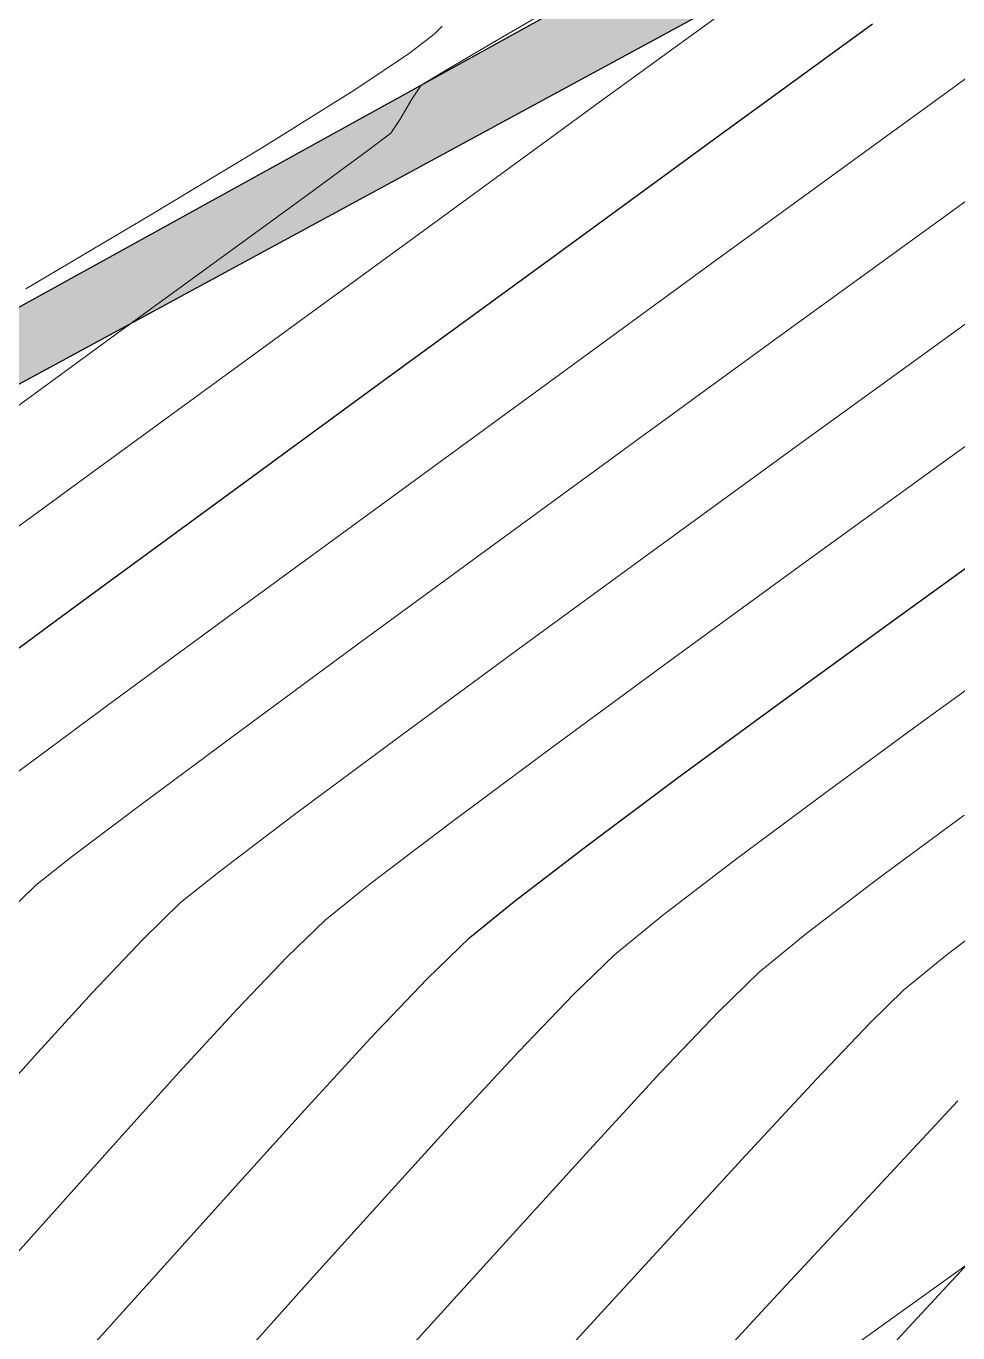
# Model space of a CAD drawing. Header units: millimetres. Extents: x 736950 to 740938, y 8500595 to 8502163.
# Drawn here: x 737806.74 to 737817.63, y 8501270.96 to 8501286.22 of the extents above; entities that cross this region are included whole.
import ezdxf

# ---------------------------------------------------------------- set-up
doc = ezdxf.new("R2010")
doc.units = ezdxf.units.MM
for name, color, linetype, lineweight in [('camino', 22, 'Continuous', 5), ('CONT-MJR', 80, 'Continuous', 30), ('CONT-MNR', 96, 'Continuous', 15), ('MURO PIEDRA', 252, 'Continuous', 30), ('pista', 251, 'Continuous', 5)]:
    doc.layers.add(name, color=color, linetype=linetype, lineweight=lineweight)

msp = doc.modelspace()

# ---------------------------------------------------------------- hatches: boundary and pattern name
at = {"layer": 'pista'}
h = msp.add_hatch(dxfattribs=at)
h.set_pattern_fill('HONEY', color=256, scale=3, angle=9.94991650582834, style=0)
h.set_pattern_definition([(9.94991650582834, (1479841.21072825, -18.49207214638591), (0.4979252195647159, 0.4170677100899267), [0.375, -0.75]), (129.9499165058283, (1479841.21072825, -18.49207214638591), (-0.6101538418184378, 0.222682034283025), [0.3749999999999999, -0.7499999999999998]), (69.94991650582834, (1479841.21072825, -18.49207214638591), (-0.112228622253722, 0.6397497443729518), [-0.75, 0.375])])
h.paths.add_polyline_path([(737744.7999806425, 8501250.923935566), (737743.4751223363, 8501250.754223157), (737756.465848178, 8501242.026572531), (737763.5739612179, 8501242.006896213), (737770.002546867, 8501243.455222024), (737769.8468594846, 8501244.342704736), (737763.4750639071, 8501242.907173423), (737756.7405500773, 8501242.925815564)])
h.paths.add_polyline_path([(737794.2809870465, 8501256.017245878), (737809.7820272583, 8501263.709828075), (737823.391616501, 8501273.483615467), (737837.0791595323, 8501280.557800073), (737851.5530432165, 8501285.77819753), (737870.8510758049, 8501293.050216693, -0.9976846880626209), (737871.0089264096, 8501292.63424804), (737865.2748787645, 8501289.581801567, 0.7845063948290762), (737866.1540430214, 8501286.121818589), (737883.2588851704, 8501291.348365877), (737897.4188924351, 8501296.516943583), (737903.2981396064, 8501301.44146652, -0.5512150924587264), (737904.1219025984, 8501301.177325813), (737906.855912117, 8501297.98174819, 0.5618964424650519), (737910.2738656431, 8501298.536066804), (737914.22079628, 8501308.558674501), (737925.6412323939, 8501300.72656757, 0.340189525830376), (737928.7023693406, 8501300.894137181), (737936.9171069289, 8501306.117412793, -0.358727273887905), (737938.1716059428, 8501305.962964654), (737943.1732157968, 8501301.051021611, 0.3417074120720416), (737946.0555081918, 8501300.709858142), (737955.8779356404, 8501307.072689936), (737971.8320576148, 8501314.464803053), (737988.5677626224, 8501323.411181662), (738023.1375471824, 8501336.282937778), (738044.4246208373, 8501357.728329657), (738061.4456776979, 8501362.208386911), (738078.9085143938, 8501363.070318012), (738112.0997810266, 8501372.051506756), (738118.6561313582, 8501373.365123207), (738128.3493353954, 8501376.976906104), (738155.2251721952, 8501366.826195797), (738176.6167526407, 8501363.543890122), (738193.8053773039, 8501353.328603027), (738204.7313956148, 8501340.877429372), (738207.705198212, 8501335.751671141), (738214.35685511, 8501331.742925933), (738229.9282901662, 8501313.374534177), (738233.5603594936, 8501308.186787868), (738234.53883727, 8501308.358438132), (738230.6417003467, 8501313.924784988), (738214.9478837823, 8501332.43754055), (738208.3676942562, 8501336.403214611), (738205.4657963786, 8501341.405035153), (738194.387784551, 8501354.029418997), (738176.9261677533, 8501364.406946706), (738155.4549153853, 8501367.70147717), (738128.3514754312, 8501377.93815071), (738118.4090486554, 8501374.233504975), (738111.8936108743, 8501372.928085677), (738078.7671659255, 8501363.964436961), (738061.3074614278, 8501363.102660457), (738043.958527311, 8501358.536303693), (738022.6381405202, 8501337.057350922), (737988.196920163, 8501324.233464561), (737971.4304040315, 8501315.270615296), (737955.4419368334, 8501307.862588815), (737945.5806043665, 8501301.47455489, -0.3391433520832071), (737943.8038299843, 8501301.693147572), (737938.8116631231, 8501306.59581691, 0.3560082385246841), (737936.4342009705, 8501306.876887502), (737928.158540546, 8501301.61487459, -0.3502196171718997), (737926.1502499409, 8501301.468794718), (737914.5128481541, 8501309.44969617, 0.4302069892023044), (737913.4330382891, 8501309.014522241), (737909.4507249827, 8501298.90206584, -0.5704007069138802), (737907.5397775185, 8501298.566836312), (737904.9064502402, 8501301.644734057, 0.4931454261128044), (737902.7202336333, 8501302.131411942), (737896.9620044216, 8501297.308254998), (737882.9728831241, 8501292.20205278), (737866.0373022418, 8501287.027224885, -0.7384715771871906), (737865.6977918843, 8501288.787355538), (737871.5108758068, 8501291.881875956, 0.9119586051647783), (737870.5337161538, 8501293.892406015), (737851.2416702455, 8501286.62264278), (737836.7183275839, 8501281.384406622), (737822.9200107896, 8501274.252970394), (737809.3164408724, 8501264.483505804), (737793.8201376351, 8501256.79327439), (737778.9884914039, 8501246.402265295), (737769.846859484, 8501244.34270474), (737770.0025468671, 8501243.455222024), (737779.3594973255, 8501245.563292695)])
h.paths.add_polyline_path([(738260.5182952256, 8501271.251537092), (738234.538837269, 8501308.358438132), (738233.56035949, 8501308.186787868), (738259.6897886079, 8501270.86568047), (738269.3749442189, 8501234.589470252), (738274.5057655985, 8501215.583008338), (738279.7983711922, 8501189.602392923), (738280.7089290785, 8501189.641305126), (738275.382018582, 8501215.790318219), (738270.2441657205, 8501234.822827347)])
h = msp.add_hatch(dxfattribs=at)
h.set_pattern_fill('AR-CONC', color=256, scale=0.1, angle=9.94991650582834, style=0)
h.set_pattern_definition([(59.94991650582833, (1479841.21072825, -18.49207214638591), (0.7173147616177996, 0.06212513786334364), [0.07500000000000001, -0.8250000000000001]), (4.949916505828331, (1479841.21072825, -18.49207214638591), (-0.2666336227691331, 0.7169040729334506), [0.06, -0.66]), (110.4013165058283, (1479841.270504478, -18.48689504899085), (0.4506817424667108, 0.7790288530571421), [0.06374018999999999, -0.7011421119999998]), (56.13411650582835, (1479841.176170796, -18.29508031532168), (1.07978843215245, 0.02137619624183779), [0.1124999999999999, -1.237499999999998]), (106.5855165058283, (1479841.266153166, -18.29329902119935), (0.752289432321798, 1.120964142855684), [0.09561028799999993, -1.051712999999999]), (1.134116505828333, (1479841.176170796, -18.29508031532168), (0.7522885572049924, 1.12096473051034), [0.09000000000000001, -0.9900000000000001]), (30.94991650582834, (1479841.283306076, -18.32704954408109), (0.6574964912282043, -0.293425227292985), [0.07500000000000001, -0.8250000000000001]), (335.9499165058284, (1479841.283306076, -18.32704954408109), (0.1143589702920628, 0.7562849757157031), [0.06, -0.66]), (81.40131650582836, (1479841.338097435, -18.35150168277323), (0.7718558160208798, 0.4628591428967336), [0.06374019000000002, -0.701142112]), (47.44991650582834, (1479841.21072825, -18.49207214638591), (-0.04554285905854174, 0.3299879209740469), [0, -0.652, 0, -0.67, 0, -0.6625000000000001]), (17.44991650582834, (1479841.21072825, -18.49207214638591), (0.1909634295804004, 0.4339344980096552), [0, -0.3819999999999997, 0, -0.6369999999999993, 0, -0.2524999999999997]), (337.4499165058283, (1479840.991082356, -18.53060370869935), (0.5296904964497462, 0.07002209344786473), [0, -0.25, 0, -0.7799999999999999, 0, -1.035]), (327.4499165058284, (1479840.892586439, -18.5478824339807), (0.557117696670718, 0.1993664657265957), [0, -0.325, 0, -0.518, 0, -0.735])])
h.paths.add_polyline_path([(737782.5678553759, 8501269.745840656), (737780.8543125066, 8501271.613858812), (737780.5330372917, 8501271.09555076), (737782.606291577, 8501268.803305427), (737783.1693790738, 8501269.054376086), (737797.8548099722, 8501277.26939229), (737797.5964829637, 8501277.931718605)])
h.paths.add_polyline_path([(737815.5553798168, 8501306.025338823), (737790.9109348458, 8501292.828602556), (737791.1826530054, 8501292.234478343), (737815.0279814235, 8501304.864754947), (737821.8454613093, 8501291.310866907), (737797.5964829631, 8501277.931718607), (737797.8548099734, 8501277.269392287), (737823.0063921954, 8501290.897239685)])

# ---------------------------------------------------------------- linework, layer by layer
at = {"layer": 'camino'}
msp.add_line((737808.7991226568, 8501265.343147717), (737822.3960044481, 8501275.1078092), dxfattribs=at)
at = {"layer": 'CONT-MJR', "extrusion": (0.5886662694351549, -0.8083761644366426, 0), "elevation": -6437909.402110766}
msp.add_lwpolyline([(5600851.55257311, 3640.000000000013), (5600853.8363508, 3640.000000000013)], dxfattribs=at)
at = {"layer": 'CONT-MJR', "extrusion": (-0.5892157158942939, 0.8079757670519425, 0), "elevation": 6434100.120149691}
msp.add_lwpolyline([(-5605224.746492286, 3640), (-5605227.134348483, 3640)], dxfattribs=at)
at = {"layer": 'CONT-MJR'}
for points, elevation in [([(737810.9199750877, 8501282.078054117), (737812.8556160736, 8501283.491619801)], 3640), ([(737809.0548905077, 8501280.713861372), (737810.9199750877, 8501282.078054117)], 3640), ([(737810.7672955435, 8501274.40056267), (737811.4266153219, 8501275.092168298)], 3635), ([(737809.9945313457, 8501273.56015288), (737810.7672955435, 8501274.40056267)], 3635), ([(737809.1540746165, 8501272.629974773), (737809.9945313457, 8501273.56015288)], 3635)]:
    msp.add_lwpolyline(points, dxfattribs=dict(at, elevation=elevation))
at = {"layer": 'CONT-MJR', "extrusion": (0.5911272000914994, -0.8065783491465565, 0), "elevation": -6420809.962998185}
msp.add_lwpolyline([(5620436.94549107, 3640.000000000003), (5620439.075055702, 3640.000000000003)], dxfattribs=at)
at = {"layer": 'CONT-MJR', "extrusion": (0.5854298627313375, -0.8107230574137925, 0), "elevation": -6460243.096411476}
msp.add_lwpolyline([(5575067.95802705, 3635), (5575069.602473378, 3635)], dxfattribs=at)
at = {"layer": 'CONT-MJR', "extrusion": (0.5921986614500259, -0.8057919988289767, 0), "elevation": -6413334.447147021}
msp.add_lwpolyline([(5628963.709597285, 3640.000000000004), (5628965.562891218, 3640.000000000004)], dxfattribs=at)
at = {"layer": 'CONT-MJR', "extrusion": (0.5880289397932033, -0.8088398889555841, 0), "elevation": -6442316.112362059}
msp.add_lwpolyline([(5595772.367921772, 3635.000000000013), (5595774.004528098, 3635.000000000013)], dxfattribs=at)
at = {"layer": 'CONT-MJR', "extrusion": (0.5916428754347343, -0.8062001661791689, 0), "elevation": -6417208.676246713}
msp.add_lwpolyline([(5624546.27736326, 3635), (5624547.812109017, 3635)], dxfattribs=at)
at = {"layer": 'CONT-MJR', "extrusion": (0.5972498704420062, -0.8020552301786996, 0), "elevation": -6377834.503984762}
msp.add_lwpolyline([(5669153.36533091, 3635.000000000003), (5669154.704228704, 3635.000000000003)], dxfattribs=at)
at = {"layer": 'CONT-MJR', "extrusion": (0.6074211618263113, -0.7943799671225188, 0), "elevation": -6305080.455685853}
msp.add_lwpolyline([(5749958.366981838, 3635.000000000003), (5749959.416134126, 3635.000000000003)], dxfattribs=at)
at = {"layer": 'CONT-MJR', "extrusion": (0.6320847314587524, -0.7748992787819053, 0), "elevation": -6121272.658937668}
msp.add_lwpolyline([(5945256.419377625, 3635.00000000001), (5945257.085243549, 3635.00000000001)], dxfattribs=at)
at = {"layer": 'CONT-MJR', "extrusion": (-0.6952545452393006, 0.718763603227162, 0), "elevation": 5597440.369388415}
msp.add_lwpolyline([(-6440862.147655865, 3635), (-6440862.843466658, 3635)], dxfattribs=at)
at = {"layer": 'CONT-MJR', "extrusion": (0.7442262171613176, -0.6679276440526737, 0), "elevation": -5129138.083464582}
msp.add_lwpolyline([(6819671.809350835, 3635), (6819673.100504728, 3635)], dxfattribs=at)
at = {"layer": 'CONT-MJR', "extrusion": (-0.7336402981631194, 0.6795380143237972, 0), "elevation": 5235644.507809266}
msp.add_lwpolyline([(-6738249.746066876, 3630), (-6738251.070086237, 3630)], dxfattribs=at)
at = {"layer": 'CONT-MJR', "extrusion": (0.7435955181296989, -0.6686297222061136, 0), "elevation": -5135571.975554975}
msp.add_lwpolyline([(6814826.810438496, 3635.000000000003), (6814828.064624647, 3635.000000000003)], dxfattribs=at)
at = {"layer": 'CONT-MJR', "extrusion": (0.7350116974504233, -0.6780544259947334, 0), "elevation": -5222020.279550917}
msp.add_lwpolyline([(6748812.476216991, 3630.000000000003), (6748813.766320908, 3630.000000000003)], dxfattribs=at)
at = {"layer": 'CONT-MNR'}
for points, elevation in [([(737813.4895885475, 8501285.36066819), (737815.4163293627, 8501286.764345592)], 3641), ([(737811.5100596846, 8501286.12132827), (737811.603171764, 8501286.216576485)], 3643), ([(737811.2205497522, 8501285.900219554), (737811.5100596846, 8501286.12132827)], 3643), ([(737816.5952321116, 8501284.785394965), (737818.3010674048, 8501286.023950234)], 3639), ([(737811.3586400093, 8501285.524860775), (737811.6021148191, 8501285.674060728)], 3642), ([(737809.5039223034, 8501284.798478302), (737810.5932923579, 8501285.480181156)], 3643), ([(737811.0036274449, 8501284.965256155), (737811.1126325489, 8501285.129994063)], 3642), ([(737810.736286469, 8501284.764661625), (737811.0036274449, 8501284.965256155)], 3642), ([(737810.0404273266, 8501284.254451152), (737810.736286469, 8501284.764661625)], 3642), ([(737806.7424918633, 8501283.148291655), (737808.1821668139, 8501284.000532508)], 3643), ([(737815.6001761345, 8501282.63271715), (737817.2546831565, 8501283.833922332)], 3638), ([(737806.3274603618, 8501281.549124701), (737807.741442327, 8501282.578382624)], 3642), ([(737812.2144824538, 8501280.165667009), (737813.8947188779, 8501281.391643995)], 3638), ([(737810.6356379288, 8501279.009750322), (737812.2144824538, 8501280.165667009)], 3638), ([(737812.487847339, 8501278.935929272), (737814.0588695126, 8501280.083822012)], 3637), ([(737817.2703816043, 8501278.13528159), (737818.500692358, 8501279.024095956)], 3634), ([(737812.8974301744, 8501277.80289137), (737814.3217498191, 8501278.847945925)], 3636), ([(737816.0846038254, 8501277.268993663), (737817.2703816043, 8501278.13528159)], 3634), ([(737809.8803975394, 8501277.010865536), (737811.0669447192, 8501277.89148411)], 3637), ([(737807.2691664214, 8501276.512003455), (737808.0868088456, 8501277.127954409)], 3638), ([(737808.5473130415, 8501275.982624205), (737809.0124416847, 8501276.354452563)], 3637), ([(737806.4859900285, 8501275.824232409), (737806.8576001645, 8501276.185969353)], 3638), ([(737808.1059562579, 8501275.55299369), (737808.5473130415, 8501275.982624205)], 3637), ([(737809.7919487465, 8501275.349185225), (737810.2370259184, 8501275.77927906)], 3636), ([(737815.1511066877, 8501273.035137177), (737815.972573778, 8501273.9175724)], 3632), ([(737806.3051736269, 8501271.525449019), (737807.0400488521, 8501272.343358854)], 3636), ([(737813.1598122009, 8501270.865627933), (737814.1954348139, 8501271.997028649)], 3632), ([(737809.1529849903, 8501270.560769638), (737810.0283327681, 8501271.534152105)], 3634)]:
    msp.add_lwpolyline(points, dxfattribs=dict(at, elevation=elevation))
at = {"layer": 'CONT-MNR', "extrusion": (0.5025684616157378, -0.8645374146844027, 0), "elevation": -6978878.697595268}
msp.add_lwpolyline([(4910344.482579227, 3642.000000000013), (4910345.433486111, 3642.000000000013)], dxfattribs=at)
at = {"layer": 'CONT-MNR', "extrusion": (-0.5564110236414939, 0.8309071986511039, 0), "elevation": 6653253.35580329}
msp.add_lwpolyline([(-5343261.089503828, 3643.000000000001), (-5343261.844410509, 3643.000000000001)], dxfattribs=at)
at = {"layer": 'CONT-MNR', "extrusion": (0.5041920163890719, -0.8635915762729057, 0), "elevation": -6969639.976222854}
msp.add_lwpolyline([(4923448.250366982, 3642), (4923448.934962301, 3642)], dxfattribs=at)
at = {"layer": 'CONT-MNR', "extrusion": (0.8254585628936315, -0.5644627188270106, 0), "elevation": -4189626.037098048}
msp.add_lwpolyline([(7433925.741272748, 3642.00000000001), (7433925.937579405, 3642.00000000001)], dxfattribs=at)
at = {"layer": 'CONT-MNR', "extrusion": (0.8647700508525914, -0.5021680586700098, 0), "elevation": -3631036.896538488}
msp.add_lwpolyline([(7722161.948273199, 3642.00000000001), (7722162.217505117, 3642.00000000001)], dxfattribs=at)
at = {"layer": 'CONT-MNR', "extrusion": (-0.5890012648361579, 0.8081321117375587, 0), "elevation": 6435588.612419545}
msp.add_lwpolyline([(-5603516.11221748, 3641), (-5603518.60357633, 3641)], dxfattribs=at)
at = {"layer": 'CONT-MNR', "extrusion": (0.5866263774247689, -0.8098576994197763, 0), "elevation": -6452007.104538607}
msp.add_lwpolyline([(5584604.323423523, 3638.000000000003), (5584606.209416238, 3638.000000000003)], dxfattribs=at)
at = {"layer": 'CONT-MNR', "extrusion": (0.5168238838394987, -0.8560917433856351, 0), "elevation": -6896562.150796271}
msp.add_lwpolyline([(5025298.107733175, 3643.000000000007), (5025299.651674581, 3643.000000000007)], dxfattribs=at)
at = {"layer": 'CONT-MNR', "extrusion": (-0.5882787583966899, 0.8086582111246069, 0), "elevation": 6440591.916250714}
msp.add_lwpolyline([(-5597764.424736086, 3639.00000000001), (-5597766.706367273, 3639.00000000001)], dxfattribs=at)
at = {"layer": 'CONT-MNR', "extrusion": (-0.5894930069416602, 0.8077734798610807, 0), "elevation": 6432178.106222967}
msp.add_lwpolyline([(-5607429.726985635, 3642), (-5607431.001854628, 3642)], dxfattribs=at)
at = {"layer": 'CONT-MNR', "extrusion": (0.5892214131989173, -0.8079716122660937, 0), "elevation": -6434061.732859384}
msp.add_lwpolyline([(5605266.739195815, 3641), (5605269.237595956, 3641)], dxfattribs=at)
at = {"layer": 'CONT-MNR', "extrusion": (0.5887973400543683, -0.808280701455194, 0), "elevation": -6437003.410091165}
msp.add_lwpolyline([(5601888.327994308, 3642.000000000003), (5601889.898215687, 3642.000000000003)], dxfattribs=at)
at = {"layer": 'CONT-MNR', "extrusion": (0.5858760347362951, -0.8104006860323327, 0), "elevation": -6457175.645886837}
msp.add_lwpolyline([(5578625.308760611, 3637), (5578627.179397624, 3637)], dxfattribs=at)
at = {"layer": 'CONT-MNR', "extrusion": (0.5889985015786103, -0.8081341257106718, 0), "elevation": -6435605.48046247}
msp.add_lwpolyline([(5603494.138720587, 3639), (5603496.48758312, 3639)], dxfattribs=at)
at = {"layer": 'CONT-MNR', "extrusion": (0.5884013288907526, -0.8085690299285501, 0), "elevation": -6439742.171864574}
msp.add_lwpolyline([(5598738.733238204, 3638), (5598740.842467218, 3638)], dxfattribs=at)
at = {"layer": 'CONT-MNR', "extrusion": (0.5895206509293089, -0.8077533052410768, 0), "elevation": -6431985.062757646}
msp.add_lwpolyline([(5607647.169712231, 3641.00000000001), (5607649.574665219, 3641.00000000001)], dxfattribs=at)
at = {"layer": 'CONT-MNR', "extrusion": (-0.5870329688517456, 0.8095630262562056, 0), "elevation": 6449200.857512374}
msp.add_lwpolyline([(-5587840.693271025, 3637.000000000009), (-5587842.692563943, 3637.000000000009)], dxfattribs=at)
at = {"layer": 'CONT-MNR', "extrusion": (0.5850314820505801, -0.8110105825509937, 0), "elevation": -6462982.517378299}
msp.add_lwpolyline([(5571894.814385457, 3636.000000000009), (5571896.647489502, 3636.000000000009)], dxfattribs=at)
at = {"layer": 'CONT-MNR', "extrusion": (0.5897954464743728, -0.8075526802123163, 0), "elevation": -6430074.452092208}
msp.add_lwpolyline([(5609837.884355305, 3639.00000000001), (5609840.194104082, 3639.00000000001)], dxfattribs=at)
at = {"layer": 'CONT-MNR', "extrusion": (0.5883281721676912, -0.808622261525011, 0), "elevation": -6440247.530583367}
msp.add_lwpolyline([(5598155.445668615, 3637.000000000006), (5598157.469983205, 3637.000000000006)], dxfattribs=at)
at = {"layer": 'CONT-MNR', "extrusion": (0.5866837338864329, -0.8098161497482459, 0), "elevation": -6451609.248185434}
msp.add_lwpolyline([(5585057.873383793, 3636.000000000013), (5585059.798358589, 3636.000000000013)], dxfattribs=at)
at = {"layer": 'CONT-MNR', "extrusion": (0.5899497237382689, -0.8074399813367804, 0), "elevation": -6429004.835059211}
msp.add_lwpolyline([(5611061.454483177, 3641.000000000003), (5611063.665500884, 3641.000000000003)], dxfattribs=at)
at = {"layer": 'CONT-MNR', "extrusion": (-0.5907909713631702, 0.8068246576275183, 0), "elevation": 6423150.818544272}
msp.add_lwpolyline([(-5617761.813523591, 3639.000000000013), (-5617763.977814569, 3639.000000000013)], dxfattribs=at)
at = {"layer": 'CONT-MNR', "extrusion": (0.5887267166612513, -0.8083321428034782, 0), "elevation": -6437485.944580594}
msp.add_lwpolyline([(5601329.015264076, 3636.000000000003), (5601330.918062709, 3636.000000000003)], dxfattribs=at)
at = {"layer": 'CONT-MNR', "extrusion": (-0.5921957100202884, 0.8057941679073921, 0), "elevation": 6413353.908333568}
msp.add_lwpolyline([(-5628941.672028775, 3639.00000000001), (-5628943.584520306, 3639.00000000001)], dxfattribs=at)
at = {"layer": 'CONT-MNR', "extrusion": (-0.5925912239322417, 0.805503346559459, 0), "elevation": 6410588.584786669}
msp.add_lwpolyline([(-5632090.529876254, 3638.000000000013), (-5632092.269510938, 3638.000000000013)], dxfattribs=at)
at = {"layer": 'CONT-MNR', "extrusion": (-0.5922667086484306, 0.8057419846494007, 0), "elevation": 6412855.588116746}
msp.add_lwpolyline([(-5629509.229471293, 3637), (-5629510.992942291, 3637)], dxfattribs=at)
at = {"layer": 'CONT-MNR', "extrusion": (-0.594494576646348, 0.8040996196604496, 0), "elevation": 6397251.960620211}
msp.add_lwpolyline([(-5647233.171859673, 3639.000000000013), (-5647234.726216056, 3639.000000000013)], dxfattribs=at)
at = {"layer": 'CONT-MNR', "extrusion": (0.5956200112732117, -0.8032663332736529, 0), "elevation": -6389336.445732564}
msp.add_lwpolyline([(5656187.175339498, 3638.000000000013), (5656188.603941041, 3638.000000000013)], dxfattribs=at)
at = {"layer": 'CONT-MNR', "extrusion": (0.5960522739159018, -0.8029456312601015, 0), "elevation": -6386288.816722372}
msp.add_lwpolyline([(5659628.091923004, 3636.000000000013), (5659629.608283103, 3636.000000000013)], dxfattribs=at)
at = {"layer": 'CONT-MNR', "extrusion": (0.5964759855064125, -0.802630923098627, 0), "elevation": -6383298.445743215}
msp.add_lwpolyline([(5663000.42268003, 3634.000000000003), (5663001.742148845, 3634.000000000003)], dxfattribs=at)
at = {"layer": 'CONT-MNR', "extrusion": (0.6031981169958185, -0.7975913939184016, 0), "elevation": -6335499.850625999}
msp.add_lwpolyline([(5716424.007745785, 3637), (5716425.095966974, 3637)], dxfattribs=at)
at = {"layer": 'CONT-MNR', "extrusion": (0.6045481202890393, -0.7965686224393911, 0), "elevation": -6325807.764265222}
msp.add_lwpolyline([(5727147.450652206, 3636.000000000006), (5727148.602842342, 3636.000000000006)], dxfattribs=at)
at = {"layer": 'CONT-MNR', "extrusion": (0.5945877841971995, -0.8040307002120407, 0), "elevation": -6396590.310781853}
msp.add_lwpolyline([(5647982.285063762, 3633), (5647983.538236883, 3633)], dxfattribs=at)
at = {"layer": 'CONT-MNR', "extrusion": (0.6209497331371931, -0.7838503868193525, 0), "elevation": -6205587.655496622}
msp.add_lwpolyline([(5857195.369731107, 3638.000000000006), (5857195.894788269, 3638.000000000006)], dxfattribs=at)
at = {"layer": 'CONT-MNR', "extrusion": (0.6080131059585763, -0.7939269884457922, 0), "elevation": -6300791.62995726}
msp.add_lwpolyline([(5754657.708906674, 3634), (5754658.779681242, 3634)], dxfattribs=at)
at = {"layer": 'CONT-MNR', "extrusion": (0.6275725531111847, -0.7785580842695741, 0), "elevation": -6155707.530400917}
msp.add_lwpolyline([(5909595.470197818, 3636.00000000001), (5909596.144586845, 3636.00000000001)], dxfattribs=at)
at = {"layer": 'CONT-MNR', "extrusion": (0.6067961631695711, -0.7948574817932378, 0), "elevation": -6309598.701033272}
msp.add_lwpolyline([(5744999.892527916, 3633), (5745000.933707645, 3633)], dxfattribs=at)
at = {"layer": 'CONT-MNR', "extrusion": (0.6340445172835631, -0.7732965473236342, 0), "elevation": -6106200.215182}
msp.add_lwpolyline([(5960735.762078136, 3634.00000000001), (5960736.484942933, 3634.00000000001)], dxfattribs=at)
at = {"layer": 'CONT-MNR', "extrusion": (0.6037415852082353, -0.7971800915039509, 0), "elevation": -6331596.375280824}
msp.add_lwpolyline([(5720746.895293457, 3632.00000000001), (5720747.847904043, 3632.00000000001)], dxfattribs=at)
at = {"layer": 'CONT-MNR', "extrusion": (0.7266974704462437, -0.6869576307510026, 0), "elevation": -5303852.82797282}
msp.add_lwpolyline([(6684697.496719246, 3637), (6684698.348343603, 3637)], dxfattribs=at)
at = {"layer": 'CONT-MNR', "extrusion": (0.6338349306912435, -0.7734683449473718, 0), "elevation": -6107814.121651307}
msp.add_lwpolyline([(5959081.941420654, 3633), (5959082.663345368, 3633)], dxfattribs=at)
at = {"layer": 'CONT-MNR', "extrusion": (0.693997377307395, -0.7199775276287846, 0), "elevation": -5608686.509688796}
msp.add_lwpolyline([(6431071.370423461, 3634.000000000003), (6431072.035768282, 3634.000000000003)], dxfattribs=at)
at = {"layer": 'CONT-MNR', "extrusion": (0.6312231469714218, -0.7756012756097651, 0), "elevation": -6127872.541833472}
msp.add_lwpolyline([(5938453.340412901, 3632), (5938453.9916145, 3632)], dxfattribs=at)
at = {"layer": 'CONT-MNR', "extrusion": (-0.7236370978734196, 0.690180665174949, 0), "elevation": 5333509.338707674}
msp.add_lwpolyline([(-6661059.432447012, 3636), (-6661060.274887018, 3636)], dxfattribs=at)
at = {"layer": 'CONT-MNR', "extrusion": (0.6974266396563703, -0.7166561813712511, 0), "elevation": -5577919.349910996}
msp.add_lwpolyline([(6457775.013498627, 3633.00000000001), (6457775.67395287, 3633.00000000001)], dxfattribs=at)
at = {"layer": 'CONT-MNR', "extrusion": (0.7385378406338063, -0.674212027445339, 0), "elevation": -5186763.035895208}
msp.add_lwpolyline([(6775950.92769251, 3637.000000000003), (6775951.937027821, 3637.000000000003)], dxfattribs=at)
at = {"layer": 'CONT-MNR', "extrusion": (0.701283695270252, -0.7128823035733881, 0), "elevation": -5542989.451698369}
msp.add_lwpolyline([(6487781.654741235, 3632), (6487782.202230467, 3632)], dxfattribs=at)
at = {"layer": 'CONT-MNR', "extrusion": (0.7215959110134287, -0.6923144814379517, 0), "elevation": -5353152.78840743}
msp.add_lwpolyline([(6645283.011626167, 3634), (6645283.933693961, 3634)], dxfattribs=at)
at = {"layer": 'CONT-MNR', "extrusion": (0.736188242729528, -0.6767768253027061, 0), "elevation": -5210299.263111288}
msp.add_lwpolyline([(6757869.683964466, 3636), (6757870.686650873, 3636)], dxfattribs=at)
at = {"layer": 'CONT-MNR', "extrusion": (0.7239060374430198, -0.6898985787444015, 0), "elevation": -5330908.726984094}
msp.add_lwpolyline([(6663140.510244489, 3633), (6663141.492092409, 3633)], dxfattribs=at)
at = {"layer": 'CONT-MNR', "extrusion": (-0.7239938952248128, 0.6898063783970128, 0), "elevation": 5330058.712898828}
msp.add_lwpolyline([(-6663820.581920933, 3632), (-6663821.499581718, 3632)], dxfattribs=at)
at = {"layer": 'CONT-MNR', "extrusion": (-0.743564382459269, 0.6686643471413486, 0), "elevation": 5135892.06757731}
msp.add_lwpolyline([(-6814588.733078521, 3637), (-6814589.821494928, 3637)], dxfattribs=at)
at = {"layer": 'CONT-MNR', "extrusion": (-0.7337861819066825, 0.6793804819413148, 0), "elevation": 5234203.177363673}
msp.add_lwpolyline([(-6739371.865908803, 3634.000000000013), (-6739372.981125001, 3634.000000000013)], dxfattribs=at)
at = {"layer": 'CONT-MNR', "extrusion": (-0.7422081236794575, 0.670169457036218, 0), "elevation": 5149686.695523745}
msp.add_lwpolyline([(-6804170.269637935, 3636.000000000013), (-6804171.368695084, 3636.000000000013)], dxfattribs=at)
at = {"layer": 'CONT-MNR', "extrusion": (0.7344308246528855, -0.6786835520326707, 0), "elevation": -5227801.375027608}
msp.add_lwpolyline([(6744338.779462948, 3633.00000000001), (6744340.004622834, 3633.00000000001)], dxfattribs=at)
at = {"layer": 'CONT-MNR', "extrusion": (0.7301061260629758, -0.6833337725338287, 0), "elevation": -5270522.237019392}
msp.add_lwpolyline([(6711006.310186489, 3631), (6711007.686899866, 3631)], dxfattribs=at)
at = {"layer": 'CONT-MNR', "extrusion": (0.7399569133261974, -0.6726542696071782, 0), "elevation": -5172468.969087748}
msp.add_lwpolyline([(6786867.018312494, 3634.000000000003), (6786868.262516313, 3634.000000000003)], dxfattribs=at)
at = {"layer": 'CONT-MNR', "extrusion": (-0.7445080392940545, 0.6676134955395394, 0), "elevation": 5126260.872919298}
msp.add_lwpolyline([(-6821835.54089957, 3636.000000000003), (-6821836.672264707, 3636.000000000003)], dxfattribs=at)
at = {"layer": 'CONT-MNR', "extrusion": (-0.7394382657589471, 0.6732243690861173, 0), "elevation": 5177696.813139588}
msp.add_lwpolyline([(-6782879.156063748, 3633), (-6782880.545912065, 3633)], dxfattribs=at)
at = {"layer": 'CONT-MNR', "extrusion": (0.7357148516521939, -0.6772914122136722, 0), "elevation": -5215017.655138873}
msp.add_lwpolyline([(6754227.28452622, 3632), (6754228.695546434, 3632)], dxfattribs=at)
at = {"layer": 'CONT-MNR', "extrusion": (0.7325849960135684, -0.680675564138893, 0), "elevation": -5246095.131046586}
msp.add_lwpolyline([(6730116.95135793, 3631.000000000013), (6730118.589021157, 3631.000000000013)], dxfattribs=at)
at = {"layer": 'CONT-MNR', "extrusion": (-0.7428980037800552, 0.6694046279938682, 0), "elevation": 5142672.911576631}
msp.add_lwpolyline([(-6809471.099860045, 3634.000000000003), (-6809472.408709026, 3634.000000000003)], dxfattribs=at)
at = {"layer": 'CONT-MNR', "extrusion": (-0.7416489732370534, 0.6707881934682695, 0), "elevation": 5155355.134036848}
msp.add_lwpolyline([(-6799874.065485082, 3633), (-6799875.541252191, 3633)], dxfattribs=at)
at = {"layer": 'CONT-MNR', "extrusion": (-0.7340169725556931, 0.6791311243052957, 0), "elevation": 5231908.89417175}
msp.add_lwpolyline([(-6741149.274329528, 3631), (-6741151.060911813, 3631)], dxfattribs=at)
at = {"layer": 'CONT-MNR', "extrusion": (0.7419250747429487, -0.6704827987858227, 0), "elevation": -5152555.180248627}
msp.add_lwpolyline([(6801994.472656971, 3633), (6801995.955525832, 3633)], dxfattribs=at)
at = {"layer": 'MURO PIEDRA'}
msp.add_lwpolyline([(737797.854809973, 8501277.269392287), (737823.0063921952, 8501290.897239685), (737815.5553798163, 8501306.025338823), (737790.9109348458, 8501292.828602556), (737791.1826530054, 8501292.234478343), (737815.0279814239, 8501304.864754947), (737821.8454613088, 8501291.310866907), (737797.5964829633, 8501277.931718607)], close=True, dxfattribs=at)
msp.add_lwpolyline([(737797.854809973, 8501277.269392287), (737823.0063921952, 8501290.897239685), (737815.5553798163, 8501306.025338823), (737790.9109348458, 8501292.828602556), (737791.1826530054, 8501292.234478343), (737815.0279814239, 8501304.864754947), (737821.8454613088, 8501291.310866907), (737797.5964829633, 8501277.931718607)], close=True, dxfattribs=at)

doc.saveas('drawing.dxf')
